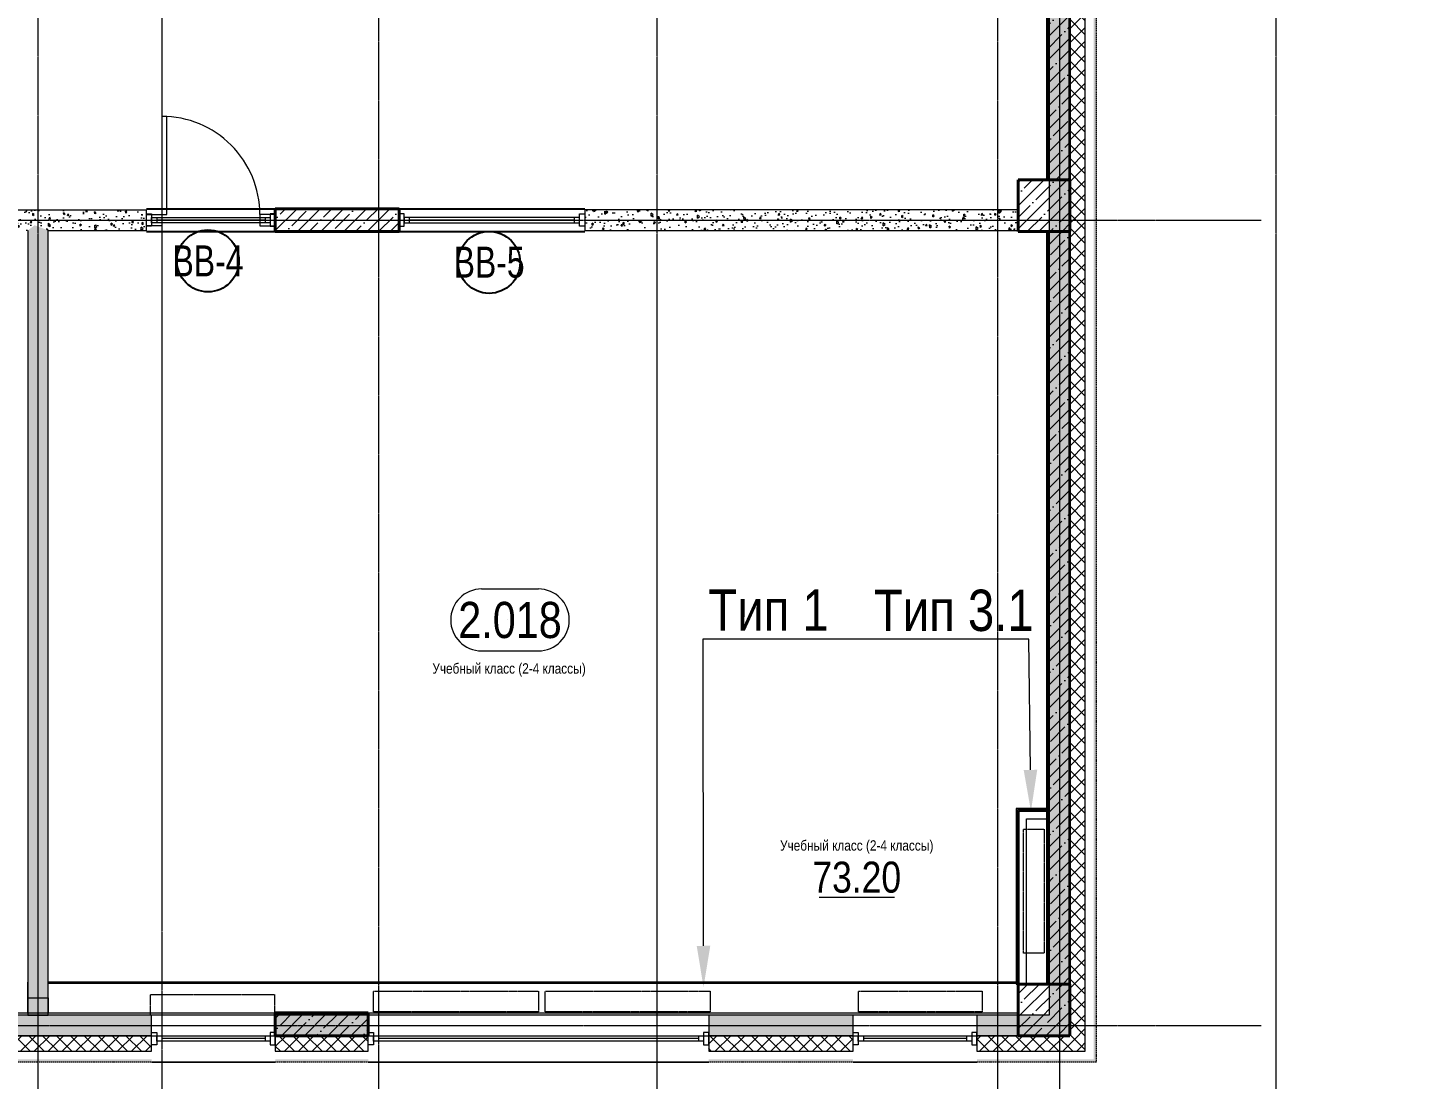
# Model space of a CAD drawing. Header units: millimetres. Extents: x -231292 to 573618, y -153144 to 564035.
# Drawn here: x 81983 to 95402, y 12708 to 22894 of the extents above; entities that cross this region are included whole.
import ezdxf
from ezdxf import colors
from ezdxf.entities.mleader import LeaderData, LeaderLine
from ezdxf.enums import TextEntityAlignment as Align
from ezdxf.math import Vec2, Vec3

# ---------------------------------------------------------------- set-up
doc = ezdxf.new("R2010")
doc.units = ezdxf.units.MM
for name, pattern in [('CENTER2', [28.575, 19.05, -3.175, 3.175, -3.175]), ('DASHED', [19.05, 12.7, -6.35]), ('HIDDEN2', [4.7625, 3.175, -1.5875])]:
    doc.linetypes.add(name, pattern=pattern)
doc.layers.get('0').update_dxf_attribs({"color": 250})
doc.layers.get('Defpoints').update_dxf_attribs({"color": 250})
for name, color, linetype, lineweight in [('A-AREA', 250, 'Continuous', 15), ('A-Wall_Материал_Газоблок_Контур', 250, 'Continuous', 0), ('АР_Area', 250, 'Continuous', 5), ('АР_Витраж', 250, 'Continuous', 13), ('АР_Витраж марка', 250, 'Continuous', 9), ('АР_Двери_витраж', 250, 'Continuous', 9), ('АР_Колонны', 250, 'Continuous', 35), ('АР_Окна', 250, 'Continuous', 5), ('АР_Отопительные приборы', 250, 'HIDDEN2', 0), ('АР_площадь пом', 250, 'Continuous', 5), ('АР_Стены ЖБ', 250, 'Continuous', 35), ('АР_Стены ПЕНОблок', 250, 'Continuous', 20), ('АР_Утеплитель', 250, 'Continuous', 0), ('АР_Штриховка', 250, 'Continuous', 0), ('Зашивка радиаторов тип 1 (фанера и МДФ)', 250, 'Continuous', 0), ('Зашивка радиаторов тип 3.1 (ГВЛВ 2 слоя_экран)', 250, 'Continuous', 0), ('КМ_Фахверки', 250, 'Continuous', 80), ('ОВ_Отопление', 250, 'Continuous', 0), ('Размеры зашивки ГКЛ', 250, 'Continuous', 0), ('РД_Оси_100', 250, 'Continuous', 0), ('РД_проем_инж перемыч_фахверк', 250, 'Continuous', 18)]:
    doc.layers.add(name, color=color, linetype=linetype, lineweight=lineweight)
doc.layers.add('АР_Делит', color=250, linetype='Continuous', lineweight=0, plot=False)
doc.layers.add('РД_Проем', color=250, linetype='Continuous', lineweight=0, plot=False)
doc.layers.add('РД_Витраж_вн', color=250, linetype='Continuous')
doc.styles.add('Arial_09', font='ARIALN.TTF', dxfattribs={"width": 0.9})
doc.styles.add('style1', font='ARIALN.TTF')
pattern_1 = [(45, (8883.4, 13229.69), (-112.2532, 112.2532), []), (45, (8995.66, 13229.69), (-112.2532, 112.2532), [198.4375, -39.6875, 0, -39.6875])]

# ---------------------------------------------------------------- blocks, each defined once
blk = doc.blocks.new('СОШ_2200_АР_ОСИ_М100_28.05.24')
at = {"layer": 'АР_Делит', "color": 5, "linetype": 'DASHED'}
blk.add_lwpolyline([(114955, 135155), (114955, -355), (93595.036, -355), (93595.036, 13855), (94145, 13855), (94145, 68320), (66055, 68320), (66055, 13857.73), (83455, 13857.73), (83455, -355), (45245, -355), (45245, 13145), (44695, 13145), (44695, 26755), (45245, 26755), (45245, 68320), (20455, 68320), (20455, 26755), (27955, 26755), (27955, 13145), (-355, 13145), (-355, 100855)], dxfattribs=at)
at = {"layer": 'РД_Оси_100', "linetype": 'CENTER2'}
for p, q in [((73200, -6155), (73200, 139938.679)), ((79200, -6155), (79200, 139938.679)), ((85200, -6155), (85200, 139938.679)), ((33000, 7800), (85055, 7800)), ((33000, 0), (85055, 0))]:
    blk.add_line(p, q, dxfattribs=at)
for points in [[(76500, 139938.679), (76500, -6155)], [(82500, 139938.679), (82500, -6155)], [(83100, 16208.195), (83100, -6155)], [(74400, 13738.107), (74400, -6155)]]:
    blk.add_lwpolyline(points, dxfattribs=at)
blk = doc.blocks.new('otv_в_стене')
at = {"linetype": 'Continuous'}
blk.add_lwpolyline([(0, -1), (0, 0), (1, 0), (1, -1)], close=True, dxfattribs=at)
blk.add_solid([(0, -1), (0, 0), (0.5, -0.5), (1, 0)], dxfattribs=at)
blk = doc.blocks.new('MOK-МаркаПом_овал_ареал')
for p, q in [((-2.75, 3), (2.75, 3)), ((-2.75, -3), (2.75, -3))]:
    blk.add_line(p, q)
for centre, radius, start, end in [((-2.75, 0), 3, 90, 270), ((2.75, 0), 3, 270, 90), ((-3.75, 0), 3.5, 0, 0.001)]:
    blk.add_arc(centre, radius, start, end)
at = {"color": 0, "style": 'style1'}
blk.add_attdef('АР-ПОМЕЩЕНИЕ:НОМЕР', text='', height=3.5, dxfattribs=at).set_placement((0, 0), align=Align.MIDDLE)
at = {"layer": 'Defpoints', "color": 2, "style": 'style1'}
blk.add_attdef('АР-ПОМЕЩЕНИЕ:НАИМЕНОВАНИЕ', text='', height=1, dxfattribs=at).set_placement((-0.09, -4.81), align=Align.MIDDLE)
blk = doc.blocks.new('MOK-МаркаПомещения1')
at = {"layer": 'A-AREA', "color": 0}
blk.add_line((-3.65, -1.94), (3.65, -1.94), dxfattribs=at)
at = {"layer": 'A-AREA', "color": 0, "style": 'style1'}
blk.add_attdef('АР-ПОМЕЩЕНИЕ:ПЛОЩАДЬ', text='', height=3, dxfattribs=at).set_placement((0, 0), align=Align.MIDDLE)
at = {"layer": 'Defpoints', "style": 'style1', "flags": 8}
blk.add_attdef('АР-ПОМЕЩЕНИЕ:НАИМЕНОВАНИЕ', text='', height=1, dxfattribs=at).set_placement((0, 2.96), align=Align.MIDDLE)
blk = doc.blocks.new('МаркаВитража1')
at = {"layer": 'Defpoints'}
blk.add_circle((0, 0), 3, dxfattribs=at)
at = {"color": 0, "linetype": 'ByBlock', "lineweight": -2, "style": 'Arial_09', "width": 0.9}
blk.add_attdef('АР-ОКНО:НАИМЕНОВАНИЕ', text='', height=3, dxfattribs=at).set_placement((0, 0), align=Align.MIDDLE)

msp = doc.modelspace()

# ---------------------------------------------------------------- hatches: boundary and pattern name
at = {"layer": 'АР_Штриховка', "linetype": 'Continuous', "lineweight": 0}
h = msp.add_hatch(dxfattribs=at)
h.set_pattern_fill('ANSI37', color=256, scale=30, angle=-360, style=0)
h.set_pattern_definition([(45, (8883.4, 13229.69), (-67.35192, 67.35192), []), (135, (8883.4, 13229.69), (-67.35192, -67.35192), [])])
h.paths.add_polyline_path([(92233.403, 26979.686), (92083.403, 26829.686), (92083.403, 13129.686), (92233.403, 12979.686)], flags=0)
h = msp.add_hatch(dxfattribs=at)
h.set_pattern_fill('_U', color=256, angle=-360, style=0, pattern_type=0)
h.set_pattern_definition([(360, (8883.4027, 13229.6861), (-2e-16, 1), [])])
h.paths.add_polyline_path([(92338.403, 27084.686), (92313.403, 27059.686), (92313.403, 12899.686), (92338.403, 12874.686)], flags=0)
h = msp.add_hatch(dxfattribs=at)
h.set_pattern_fill('AR-CONC', color=256, angle=-360, style=0)
h.set_pattern_definition([(50, (8883.4, 13229.69), (182.18467, -15.93909), [19.05, -209.55]), (355, (8883.4, 13229.69), (-35.24342, 191.05685), [15.24, -167.6406]), (100.45144, (8898.58, 13228.36), (146.94125, 175.11775), [16.19, -178.09024]), (46.1842, (8883.4, 13280.49), (271.07904, -42.0423), [28.575, -314.325]), (96.63556, (8906, 13276.98), (237.4041, 247.4261), [24.285, -267.1356]), (351.18415, (8883.4, 13280.5), (237.4041, 247.4261), [22.86, -251.4597]), (21, (8908.8, 13267.79), (151.6144, -102.2652), [19.05, -209.55]), (326, (8908.8, 13267.79), (61.80203, 184.18797), [15.24, -167.64]), (71.45144, (8921.44, 13259.26), (213.41642, 81.92277), [16.19, -178.08994]), (37.5, (8883.4, 13229.686), (3.088603, 84.55504), [0, -165.608, 0, -170.18, 0, -168.275]), (7.5, (8883.4, 13229.69), (66.81966, 100.18057), [0, -97.028, 0, -161.798, 0, -64.135]), (327.5, (8826.76, 13229.686), (135.590595, -5.728744), [0, -63.5, 0, -198.12, 0, -262.89]), (317.5, (8801.36, 13229.69), (148.12918, 25.42649), [0, -82.55, 0, -131.572, 0, -186.69])])
h.paths.add_polyline_path([(92083.403, 26829.686), (91883.403, 26629.686), (91883.403, 13329.686), (92083.403, 13129.686)], flags=0)
at = {"layer": 'АР_Штриховка', "linetype": 'Continuous', "lineweight": 5}
h = msp.add_hatch(dxfattribs=at)
h.set_pattern_fill('ANSI35', color=256, scale=25, style=0)
h.set_pattern_definition(pattern_1)
h.paths.add_polyline_path([(91863.393, 21419.686), (92083.393, 21419.686), (92083.399, 26329.686), (91863.399, 26329.686)], flags=0)
h = msp.add_hatch(dxfattribs=at)
h.set_pattern_fill('ANSI35', color=256, scale=25, angle=-360, style=0)
h.set_pattern_definition(pattern_1)
h.paths.add_polyline_path([(91583.393, 21419.828), (91583.393, 20919.828), (92083.393, 20919.828), (92083.393, 21419.828)], flags=0)
at = {"layer": 'АР_Штриховка', "linetype": 'Continuous', "lineweight": 0}
h = msp.add_hatch(dxfattribs=at)
h.set_pattern_fill('AR-CONC', color=256, angle=45, style=0)
h.set_pattern_definition([(95, (8883.4, 13229.69), (140.09465, 117.55338), [19.05, -209.55]), (40, (8883.4, 13229.69), (-160.01845, 110.17673), [15.24, -167.6406]), (145.45144, (8895.08, 13239.48), (-19.9238, 227.7301), [16.19, -178.09024]), (91.1842, (8847.48, 13265.6), (221.41024, 161.9534), [28.575, -314.325]), (141.63556, (8865.93, 13279.1), (-7.0866, 342.8268), [24.285, -267.1356]), (36.18415, (8847.48, 13265.6), (-7.0866, 342.8268), [22.86, -251.4597]), (66, (8874.42, 13274.59), (179.51998, 34.89515), [19.05, -209.55]), (11, (8874.42, 13274.59), (-86.53993, 173.9412), [15.24, -167.64]), (116.45145, (8889.38, 13277.5), (92.98005, 208.83634), [16.19, -178.08994]), (82.5, (8883.4, 13229.686), (-57.60547, 61.973414), [0, -165.608, 0, -170.18, 0, -168.275]), (52.5, (8883.4, 13229.69), (-23.58973, 118.087), [0, -97.028, 0, -161.798, 0, -64.135]), (12.5, (8843.35, 13189.634), (99.92786, 91.826196), [0, -63.5, 0, -198.12, 0, -262.89]), (2.5, (8825.39, 13171.67), (86.7639, 122.7224), [0, -82.55, 0, -131.572, 0, -186.69])])
h.paths.add_polyline_path([(81082.402, 21129.68), (81082.403, 20929.68), (81983.403, 20929.682), (82050.069, 20979.682), (81983.402, 21129.682)], flags=0)
h.paths.add_polyline_path([(81983.402, 21129.682), (82050.069, 20979.682), (82183.403, 20929.682), (83133.403, 20929.684), (83133.402, 21129.684)], flags=0)
h.paths.add_polyline_path([(84383.403, 21129.686), (84383.403, 20929.686), (84384.403, 20929.686), (84384.402, 21129.686)], flags=0)
at = {"layer": 'АР_Штриховка', "linetype": 'Continuous', "lineweight": 5}
h = msp.add_hatch(dxfattribs=at)
h.set_pattern_fill('ANSI35', color=256, scale=25, angle=-360, style=0)
h.set_pattern_definition(pattern_1)
h.paths.add_polyline_path([(84383.403, 21139.686), (84383.403, 20919.686), (85583.403, 20919.686), (85583.403, 21139.686)], flags=0)
at = {"layer": 'АР_Штриховка', "linetype": 'Continuous', "lineweight": 0}
h = msp.add_hatch(dxfattribs=at)
h.set_pattern_fill('AR-CONC', color=256, angle=45, style=0)
h.set_pattern_definition([(95, (8883.4, 13229.69), (140.09465, 117.55338), [19.05, -209.55]), (40, (8883.4, 13229.69), (-160.01845, 110.17673), [15.24, -167.6406]), (145.45144, (8895.08, 13239.48), (-19.9238, 227.7301), [16.19, -178.09024]), (91.1842, (8847.48, 13265.6), (221.41024, 161.9534), [28.575, -314.325]), (141.63556, (8865.93, 13279.1), (-7.0866, 342.8268), [24.285, -267.1356]), (36.18415, (8847.48, 13265.6), (-7.0866, 342.8268), [22.86, -251.4597]), (66, (8874.42, 13274.59), (179.51998, 34.89515), [19.05, -209.55]), (11, (8874.42, 13274.59), (-86.53993, 173.9412), [15.24, -167.64]), (116.45145, (8889.38, 13277.5), (92.98005, 208.83634), [16.19, -178.08994]), (82.5, (8883.4, 13229.686), (-57.60547, 61.973414), [0, -165.608, 0, -170.18, 0, -168.275]), (52.5, (8883.4, 13229.69), (-23.58973, 118.087), [0, -97.028, 0, -161.798, 0, -64.135]), (12.5, (8843.35, 13189.634), (99.927863, 91.826196), [0, -63.5, 0, -198.12, 0, -262.89]), (2.5, (8825.39, 13171.67), (86.7639, 122.7224), [0, -82.55, 0, -131.572, 0, -186.69])])
h.paths.add_polyline_path([(87382.403, 21129.684), (87382.403, 20929.684), (91583.403, 20929.686), (91583.403, 21129.686)], flags=0)
h = msp.add_hatch(dxfattribs=at)
h.set_pattern_fill('AR-CONC', color=256, angle=-315, style=0)
h.set_pattern_definition([(95, (8883.4, 13229.69), (140.09465, 117.55338), [19.05, -209.55]), (40, (8883.4, 13229.69), (-160.01845, 110.17673), [15.24, -167.6406]), (145.45144, (8895.08, 13239.48), (-19.9238, 227.7301), [16.19, -178.09024]), (91.1842, (8847.48, 13265.6), (221.41024, 161.9534), [28.575, -314.325]), (141.63556, (8865.93, 13279.1), (-7.0866, 342.8268), [24.285, -267.1356]), (36.18415, (8847.48, 13265.6), (-7.0866, 342.8268), [22.86, -251.4597]), (66, (8874.42, 13274.59), (179.51998, 34.89515), [19.05, -209.55]), (11, (8874.42, 13274.59), (-86.53993, 173.9412), [15.24, -167.64]), (116.45145, (8889.38, 13277.5), (92.98005, 208.83634), [16.19, -178.08994]), (82.5, (8883.4, 13229.686), (-57.60547, 61.973414), [0, -165.608, 0, -170.18, 0, -168.275]), (52.5, (8883.4, 13229.69), (-23.58973, 118.087), [0, -97.028, 0, -161.798, 0, -64.135]), (12.5, (8843.35, 13189.634), (99.92786, 91.826196), [0, -63.5, 0, -198.12, 0, -262.89]), (2.5, (8825.39, 13171.67), (86.7639, 122.7224), [0, -82.55, 0, -131.572, 0, -186.69])])
h.paths.add_polyline_path([(82183.403, 20929.682), (82050.069, 20979.682), (81983.403, 20929.682), (81983.403, 13329.686), (82183.403, 13329.686)], flags=0)
at = {"layer": 'АР_Штриховка', "linetype": 'Continuous', "lineweight": 5}
h = msp.add_hatch(dxfattribs=at)
h.set_pattern_fill('ANSI35', color=256, scale=25, style=0)
h.set_pattern_definition([(45, (8883.4, 13229.69), (-112.2532, 112.2532), []), (45, (8995.66, 13229.69), (-112.2532, 112.2532), [198.4375, -39.6875, 0, -39.6875])])
h.paths.add_polyline_path([(91863.403, 13629.686), (92083.403, 13629.686), (92083.393, 20919.828), (91863.393, 20919.828)], flags=0)
h = msp.add_hatch(dxfattribs=at)
h.set_pattern_fill('ANSI35', color=256, scale=25, angle=-360, style=0)
h.set_pattern_definition(pattern_1)
h.paths.add_polyline_path([(91583.403, 13629.686), (91583.403, 13129.686), (92083.403, 13129.686), (92083.403, 13629.686)], flags=0)
at = {"layer": 'АР_Штриховка', "linetype": 'Continuous', "lineweight": 0}
h = msp.add_hatch(dxfattribs=at)
h.set_pattern_fill('AR-CONC', color=256, angle=-360, style=0)
h.set_pattern_definition([(50, (8883.4, 13229.69), (182.18467, -15.93909), [19.05, -209.55]), (355, (8883.4, 13229.69), (-35.24342, 191.05685), [15.24, -167.6406]), (100.45144, (8898.58, 13228.36), (146.94125, 175.11775), [16.19, -178.09024]), (46.1842, (8883.4, 13280.49), (271.07904, -42.0423), [28.575, -314.325]), (96.63556, (8906, 13276.98), (237.4041, 247.4261), [24.285, -267.1356]), (351.18415, (8883.4, 13280.5), (237.4041, 247.4261), [22.86, -251.4597]), (21, (8908.8, 13267.79), (151.6144, -102.2652), [19.05, -209.55]), (326, (8908.8, 13267.79), (61.80203, 184.18797), [15.24, -167.64]), (71.45144, (8921.44, 13259.26), (213.41642, 81.92277), [16.19, -178.08994]), (37.5, (8883.4, 13229.686), (3.088603, 84.55504), [0, -165.608, 0, -170.18, 0, -168.275]), (7.5, (8883.4, 13229.69), (66.81966, 100.18057), [0, -97.028, 0, -161.798, 0, -64.135]), (327.5, (8826.76, 13229.686), (135.590595, -5.728744), [0, -63.5, 0, -198.12, 0, -262.89]), (317.5, (8801.36, 13229.69), (148.12918, 25.42649), [0, -82.55, 0, -131.572, 0, -186.69])])
h.paths.add_polyline_path([(92083.403, 13129.686), (91883.403, 13329.686), (91183.403, 13329.686), (91183.403, 13129.686)], flags=0)
h.paths.add_polyline_path([(89983.403, 13129.686), (89983.403, 13329.686), (88583.403, 13329.686), (88583.403, 13129.686)], flags=0)
h.paths.add_polyline_path([(85283.403, 13129.686), (85283.403, 13329.686), (84383.403, 13329.686), (84383.403, 13129.686)], flags=0)
h.paths.add_polyline_path([(83183.403, 13129.686), (83183.403, 13329.686), (79883.403, 13329.686), (79883.403, 13129.686)], flags=0)
h.paths.add_polyline_path([(78683.403, 13129.686), (78683.403, 13329.686), (77783.403, 13329.686), (77783.403, 13129.686)], flags=0)
h.paths.add_polyline_path([(76583.403, 13129.686), (76583.403, 13329.686), (75683.403, 13329.686), (75683.403, 13129.686)], flags=0)
h.paths.add_polyline_path([(72383.403, 13129.686), (72383.403, 13329.686), (71183.403, 13329.686), (71183.403, 13129.686)], flags=0)
h.paths.add_polyline_path([(69983.403, 13129.686), (69983.403, 13329.686), (69083.403, 13329.686), (69083.403, 13129.686)], flags=0)
h.paths.add_polyline_path([(67883.403, 13129.686), (67883.403, 13329.686), (66983.403, 13329.686), (66983.403, 13129.686)], flags=0)
h.paths.add_polyline_path([(63683.403, 13129.686), (63683.403, 13329.686), (54583.403, 13329.686), (54383.403, 13129.686)], flags=0)
at = {"layer": 'АР_Штриховка', "linetype": 'Continuous', "lineweight": 5}
h = msp.add_hatch(dxfattribs=at)
h.set_pattern_fill('ANSI35', color=256, scale=25, angle=-360, style=0)
h.set_pattern_definition(pattern_1)
h.paths.add_polyline_path([(84383.403, 13349.686), (84383.403, 13129.686), (85283.403, 13129.686), (85283.403, 13349.686)], flags=0)
at = {"layer": 'АР_Штриховка', "linetype": 'Continuous', "lineweight": 0}
h = msp.add_hatch(dxfattribs=at)
h.set_pattern_fill('ANSI37', color=256, scale=30, angle=-360, style=0)
h.set_pattern_definition([(45, (8883.4, 13229.69), (-67.35192, 67.35192), []), (135, (8883.4, 13229.69), (-67.35192, -67.35192), [])])
h.paths.add_polyline_path([(92233.403, 12979.686), (92083.403, 13129.686), (91183.403, 13129.686), (91183.403, 12979.686)], flags=0)
h.paths.add_polyline_path([(89983.403, 12979.686), (89983.403, 13129.686), (88583.403, 13129.686), (88583.403, 12979.686)], flags=0)
h.paths.add_polyline_path([(85283.403, 12979.686), (85283.403, 13129.686), (84383.403, 13129.686), (84383.403, 12979.686)], flags=0)
h.paths.add_polyline_path([(83183.403, 12979.686), (83183.403, 13129.686), (79883.403, 13129.686), (79883.403, 12979.686)], flags=0)
h.paths.add_polyline_path([(78683.403, 12979.686), (78683.403, 13129.686), (77783.403, 13129.686), (77783.403, 12979.686)], flags=0)
h.paths.add_polyline_path([(76583.403, 12979.686), (76583.403, 13129.686), (75683.403, 13129.686), (75683.403, 12979.686)], flags=0)
h.paths.add_polyline_path([(72383.403, 12979.686), (72383.403, 13129.686), (71183.403, 13129.686), (71183.403, 12979.686)], flags=0)
h.paths.add_polyline_path([(69983.403, 12979.686), (69983.403, 13129.686), (69083.403, 13129.686), (69083.403, 12979.686)], flags=0)
h.paths.add_polyline_path([(67883.403, 12979.686), (67883.403, 13129.686), (66983.403, 13129.686), (66983.403, 12979.686)], flags=0)
h.paths.add_polyline_path([(63683.403, 12979.686), (63683.403, 13129.686), (54383.403, 13129.686), (54233.403, 12979.686)], flags=0)
h = msp.add_hatch(dxfattribs=at)
h.set_pattern_fill('_U', color=256, angle=-360, style=0, pattern_type=0)
h.set_pattern_definition([(4e-15, (8883.4027, 13229.6861), (-3e-16, 1), [])])
h.paths.add_polyline_path([(92338.403, 12874.686), (92313.403, 12899.686), (91183.403, 12899.686), (91183.403, 12874.686)], flags=0)
h.paths.add_polyline_path([(89983.403, 12874.686), (89983.403, 12899.686), (88583.403, 12899.686), (88583.403, 12874.686)], flags=0)
h.paths.add_polyline_path([(85283.403, 12874.686), (85283.403, 12899.686), (84383.403, 12899.686), (84383.403, 12874.686)], flags=0)
h.paths.add_polyline_path([(83183.403, 12874.686), (83183.403, 12899.686), (79883.403, 12899.686), (79883.403, 12874.686)], flags=0)
h.paths.add_polyline_path([(78683.403, 12874.686), (78683.403, 12899.686), (77783.403, 12899.686), (77783.403, 12874.686)], flags=0)
h.paths.add_polyline_path([(76583.403, 12874.686), (76583.403, 12899.686), (75683.403, 12899.686), (75683.403, 12874.686)], flags=0)
h.paths.add_polyline_path([(72383.403, 12874.686), (72383.403, 12899.686), (71183.403, 12899.686), (71183.403, 12874.686)], flags=0)
h.paths.add_polyline_path([(69983.403, 12874.686), (69983.403, 12899.686), (69083.403, 12899.686), (69083.403, 12874.686)], flags=0)
h.paths.add_polyline_path([(67883.403, 12874.686), (67883.403, 12899.686), (66983.403, 12899.686), (66983.403, 12874.686)], flags=0)
h.paths.add_polyline_path([(63683.403, 12874.686), (63683.403, 12899.686), (54153.403, 12899.686), (54128.403, 12874.686)], flags=0)

# ---------------------------------------------------------------- linework, layer by layer
at = {"layer": 'A-Wall_Материал_Газоблок_Контур', "linetype": 'Continuous', "lineweight": 0}
for p, q in [((84383.403, 13329.686), (83183.403, 13329.686)), ((88583.403, 13329.686), (85283.403, 13329.686)), ((91183.403, 13329.686), (89983.403, 13329.686)), ((83183.403, 12874.686), (84383.403, 12874.686)), ((85283.403, 12874.686), (88583.403, 12874.686)), ((89983.403, 12874.686), (91183.403, 12874.686))]:
    msp.add_line(p, q, dxfattribs=at)
at = {"layer": 'АР_Витраж', "linetype": 'Continuous', "lineweight": 5}
for p, q in [((84383.402, 21139.686), (83133.402, 21139.684)), ((87382.403, 21139.684), (85582.403, 21139.682)), ((84383.403, 20919.686), (83133.403, 20919.684)), ((87382.403, 20919.684), (85582.403, 20919.682))]:
    msp.add_line(p, q, dxfattribs=at)
at = {"layer": 'АР_Витраж', "linetype": 'Continuous', "lineweight": 13}
for p, q in [((83233.402, 21054.684), (83233.403, 21004.684)), ((84283.403, 21029.686), (83233.403, 21029.684)), ((84283.402, 21054.686), (84283.403, 21004.686)), ((85682.403, 21004.682), (85682.403, 21054.682)), ((87282.403, 21029.683), (85682.403, 21029.682)), ((87282.403, 21004.683), (87282.403, 21054.683))]:
    msp.add_line(p, q, dxfattribs=at)
for points in [[(83183.403, 20969.684), (83133.403, 20969.684), (83133.402, 21089.684), (83183.402, 21089.684)], [(84333.403, 20969.686), (84383.403, 20969.686), (84383.402, 21089.686), (84333.402, 21089.686)], [(85632.403, 21089.682), (85582.403, 21089.682), (85582.403, 20969.682), (85632.403, 20969.682)], [(87332.403, 21089.683), (87382.403, 21089.684), (87382.403, 20969.684), (87332.403, 20969.683)], [(84333.402, 21054.686), (84333.403, 21004.686), (83183.403, 21004.684), (83183.402, 21054.684)], [(87332.403, 21004.683), (87332.403, 21054.683), (85632.403, 21054.682), (85632.403, 21004.682)]]:
    msp.add_lwpolyline(points, close=True, dxfattribs=at)
at = {"layer": 'АР_Двери_витраж', "linetype": 'Continuous', "lineweight": 9}
for points in [[(83283.403, 21084.684), (83333.403, 21084.684), (83333.401, 22034.684), (83283.401, 22034.684)], [(83283.403, 20974.684), (83133.403, 20974.684), (83133.403, 21084.684), (83283.403, 21084.684)], [(84233.403, 20974.686), (84383.403, 20974.686), (84383.403, 21084.686), (84233.403, 21084.686)]]:
    msp.add_lwpolyline(points, close=True, dxfattribs=at)
msp.add_arc((83283.403, 21084.684), 950, 0.0001055, 90.0001055, dxfattribs=at)
at = {"layer": 'АР_Колонны', "linetype": 'HIDDEN2', "lineweight": 25}
for p, q in [((91583.393, 21419.828), (92083.393, 21419.828)), ((91583.393, 20919.828), (91583.393, 21419.828)), ((92083.393, 21419.828), (92083.393, 20919.828)), ((84383.403, 21139.686), (85583.403, 21139.686)), ((84383.403, 20919.686), (84383.403, 21139.686)), ((85583.403, 21139.686), (85583.403, 20919.686)), ((85583.403, 20919.686), (84383.403, 20919.686)), ((92083.393, 20919.828), (91583.393, 20919.828)), ((91583.403, 13629.686), (92083.403, 13629.686)), ((91583.403, 13129.686), (91583.403, 13629.686)), ((92083.403, 13629.686), (92083.403, 13129.686)), ((84383.403, 13349.686), (85283.403, 13349.686)), ((84383.403, 13129.686), (84383.403, 13349.686)), ((85283.403, 13349.686), (85283.403, 13129.686)), ((85283.403, 13129.686), (84383.403, 13129.686)), ((92083.403, 13129.686), (91583.403, 13129.686))]:
    msp.add_line(p, q, dxfattribs=at)
at = {"layer": 'АР_Колонны', "linetype": 'Continuous', "lineweight": 35}
for p, q in [((91583.393, 20919.828), (91583.393, 21419.828)), ((91583.393, 21419.828), (92083.393, 21419.828)), ((92083.393, 20919.828), (92083.393, 21419.828)), ((84383.403, 20919.686), (84383.403, 21139.686)), ((84383.403, 21139.686), (85583.403, 21139.686)), ((85583.403, 20919.686), (85583.403, 21139.686)), ((84383.403, 20919.686), (85583.403, 20919.686)), ((91583.393, 20919.828), (92083.393, 20919.828)), ((91583.403, 13629.686), (91583.403, 13129.686)), ((91583.403, 13629.686), (92083.403, 13629.686)), ((91583.403, 13629.686), (91583.403, 13129.686)), ((92083.403, 13129.686), (92083.403, 13629.686)), ((92083.403, 13129.686), (92083.403, 13629.686)), ((84383.403, 13129.686), (84383.403, 13349.686)), ((84383.403, 13349.686), (85283.403, 13349.686)), ((85283.403, 13129.686), (85283.403, 13349.686)), ((84383.403, 13129.686), (85283.403, 13129.686)), ((91583.403, 13129.686), (92083.403, 13129.686))]:
    msp.add_line(p, q, dxfattribs=at)
at = {"layer": 'АР_Окна', "linetype": 'Continuous', "lineweight": 5}
for p, q in [((84383.403, 13329.686), (83183.403, 13329.686)), ((88583.403, 13329.686), (85283.403, 13329.686)), ((91183.403, 13329.686), (89983.403, 13329.686)), ((83283.403, 13127.186), (83283.403, 13077.186)), ((84283.403, 13102.186), (83283.403, 13102.186)), ((84283.403, 13127.186), (84283.403, 13077.186)), ((85383.403, 13127.186), (85383.403, 13077.186)), ((88483.403, 13102.186), (85383.403, 13102.186)), ((88483.403, 13127.186), (88483.403, 13077.186)), ((90083.403, 13127.186), (90083.403, 13077.186)), ((91083.403, 13102.186), (90083.403, 13102.186)), ((91083.403, 13127.186), (91083.403, 13077.186)), ((84383.403, 12874.686), (83183.403, 12874.686)), ((88583.403, 12874.686), (85283.403, 12874.686)), ((91183.403, 12874.686), (89983.403, 12874.686))]:
    msp.add_line(p, q, dxfattribs=at)
for points in [[(83233.403, 13042.186), (83183.403, 13042.186), (83183.403, 13162.186), (83233.403, 13162.186)], [(84333.403, 13042.186), (84383.403, 13042.186), (84383.403, 13162.186), (84333.403, 13162.186)], [(85333.403, 13042.186), (85283.403, 13042.186), (85283.403, 13162.186), (85333.403, 13162.186)], [(88533.403, 13042.186), (88583.403, 13042.186), (88583.403, 13162.186), (88533.403, 13162.186)], [(90033.403, 13042.186), (89983.403, 13042.186), (89983.403, 13162.186), (90033.403, 13162.186)], [(91133.403, 13042.186), (91183.403, 13042.186), (91183.403, 13162.186), (91133.403, 13162.186)], [(84333.403, 13127.186), (84333.403, 13077.186), (83233.403, 13077.186), (83233.403, 13127.186)], [(88533.403, 13127.186), (88533.403, 13077.186), (85333.403, 13077.186), (85333.403, 13127.186)], [(91133.403, 13127.186), (91133.403, 13077.186), (90033.403, 13077.186), (90033.403, 13127.186)]]:
    msp.add_lwpolyline(points, close=True, dxfattribs=at)
at = {"layer": 'АР_Отопительные приборы'}
for points in [[(91633.403, 15129.686), (91833.403, 15129.686), (91833.403, 13929.686), (91633.403, 13929.686)], [(85333.403, 13559.686), (86933.403, 13559.686), (86933.403, 13359.686), (85333.403, 13359.686)], [(86998.635, 13559.686), (88598.635, 13559.686), (88598.635, 13359.686), (86998.635, 13359.686)], [(90033.966, 13559.686), (91233.966, 13559.686), (91233.966, 13359.686), (90033.966, 13359.686)], [(83174.412, 13528.709), (84374.412, 13528.709), (84374.412, 13328.709), (83174.412, 13328.709)]]:
    msp.add_lwpolyline(points, close=True, dxfattribs=at)
at = {"layer": 'АР_Стены ЖБ', "linetype": 'Continuous', "lineweight": 35}
for p, q in [((91863.399, 26329.686), (91863.393, 21419.686)), ((92083.393, 21419.686), (92083.399, 26329.686)), ((91863.393, 21419.686), (92083.393, 21419.686)), ((92083.393, 20919.828), (91863.393, 20919.828)), ((91863.393, 20919.828), (91863.403, 13629.686)), ((92083.403, 13629.686), (92083.393, 20919.828)), ((91863.403, 13629.686), (92083.403, 13629.686))]:
    msp.add_line(p, q, dxfattribs=at)
at = {"layer": 'АР_Стены ЖБ', "linetype": 'Continuous', "lineweight": 40}
for p, q in [((91583.393, 21419.828), (91583.393, 20919.828)), ((92083.393, 21419.828), (91583.393, 21419.828)), ((92083.393, 20919.828), (92083.393, 21419.828)), ((84383.403, 21139.686), (84383.403, 20919.686)), ((85583.403, 21139.686), (84383.403, 21139.686)), ((85583.403, 20919.686), (85583.403, 21139.686)), ((84383.403, 20919.686), (85583.403, 20919.686)), ((91583.393, 20919.828), (92083.393, 20919.828)), ((91583.403, 13629.686), (91583.403, 13129.686)), ((92083.403, 13629.686), (91583.403, 13629.686)), ((92083.403, 13129.686), (92083.403, 13629.686)), ((84383.403, 13349.686), (84383.403, 13129.686)), ((85283.403, 13349.686), (84383.403, 13349.686)), ((85283.403, 13129.686), (85283.403, 13349.686)), ((84383.403, 13129.686), (85283.403, 13129.686)), ((91583.403, 13129.686), (92083.403, 13129.686))]:
    msp.add_line(p, q, dxfattribs=at)
at = {"layer": 'АР_Стены ПЕНОблок', "linetype": 'Continuous', "lineweight": 20}
for p, q in [((92083.403, 13129.686), (92083.403, 26829.686)), ((91883.403, 26629.686), (91883.403, 13329.686)), ((81082.402, 21129.68), (83133.402, 21129.684)), ((83133.403, 20929.684), (83133.402, 21129.684)), ((84383.403, 21129.686), (84383.403, 20929.686)), ((84384.402, 21129.686), (84383.403, 21129.686)), ((84384.403, 20929.686), (84384.402, 21129.686)), ((91583.403, 21129.686), (87382.403, 21129.684)), ((87382.403, 21129.684), (87382.403, 20929.684)), ((91583.403, 20929.686), (91583.403, 21129.686)), ((81983.403, 20929.682), (81983.403, 13329.686)), ((82183.403, 20929.682), (83133.403, 20929.684)), ((82183.403, 13329.686), (82183.403, 20929.682)), ((84383.403, 20929.686), (84384.403, 20929.686)), ((87382.403, 20929.684), (91583.403, 20929.686)), ((83183.403, 13329.686), (79883.403, 13329.686)), ((81983.403, 13329.686), (82183.403, 13329.686)), ((83183.403, 13129.686), (83183.403, 13329.686)), ((85283.403, 13329.686), (84383.403, 13329.686)), ((84383.403, 13329.686), (84383.403, 13129.686)), ((85283.403, 13129.686), (85283.403, 13329.686)), ((89983.403, 13329.686), (88583.403, 13329.686)), ((88583.403, 13329.686), (88583.403, 13129.686)), ((89983.403, 13129.686), (89983.403, 13329.686)), ((91883.403, 13329.686), (91183.403, 13329.686)), ((91183.403, 13329.686), (91183.403, 13129.686)), ((79883.403, 13129.686), (83183.403, 13129.686)), ((84383.403, 13129.686), (85283.403, 13129.686)), ((88583.403, 13129.686), (89983.403, 13129.686)), ((91183.403, 13129.686), (92083.403, 13129.686))]:
    msp.add_line(p, q, dxfattribs=at)
at = {"layer": 'АР_Утеплитель', "linetype": 'Continuous', "lineweight": 0}
for p, q in [((92233.403, 12979.686), (92233.403, 26979.686)), ((92083.403, 26829.686), (92083.403, 13129.686)), ((83183.403, 13129.686), (79883.403, 13129.686)), ((83183.403, 12979.686), (83183.403, 13129.686)), ((85283.403, 13129.686), (84383.403, 13129.686)), ((84383.403, 13129.686), (84383.403, 12979.686)), ((85283.403, 12979.686), (85283.403, 13129.686)), ((89983.403, 13129.686), (88583.403, 13129.686)), ((88583.403, 13129.686), (88583.403, 12979.686)), ((89983.403, 12979.686), (89983.403, 13129.686)), ((92083.403, 13129.686), (91183.403, 13129.686)), ((91183.403, 13129.686), (91183.403, 12979.686)), ((79883.403, 12979.686), (83183.403, 12979.686)), ((84383.403, 12979.686), (85283.403, 12979.686)), ((88583.403, 12979.686), (89983.403, 12979.686)), ((91183.403, 12979.686), (92233.403, 12979.686))]:
    msp.add_line(p, q, dxfattribs=at)
at = {"layer": 'Зашивка радиаторов тип 1 (фанера и МДФ)', "linetype": 'Continuous', "lineweight": 0}
for p, q in [((81983.403, 13349.686), (81983.403, 13649.686)), ((82183.403, 13349.686), (82183.403, 13649.686)), ((91583.403, 13649.686), (82183.403, 13649.686)), ((91583.403, 13637.186), (82183.403, 13637.186)), ((82183.403, 13637.186), (91583.403, 13637.186)), ((91583.403, 13637.186), (91583.403, 13649.686)), ((91583.403, 13349.686), (91583.403, 13637.186)), ((72283.403, 13349.686), (81983.403, 13349.686)), ((82183.403, 13349.686), (91583.403, 13349.686))]:
    msp.add_line(p, q, dxfattribs=at)
at = {"layer": 'Зашивка радиаторов тип 3.1 (ГВЛВ 2 слоя_экран)', "linetype": 'Continuous', "lineweight": 0}
for p, q in [((91863.4, 15329.686), (91563.4, 15329.686)), ((91563.4, 15329.686), (91563.4, 13629.686)), ((91575.9, 15317.186), (91863.4, 15317.186)), ((91863.4, 15317.186), (91575.9, 15317.186)), ((91575.9, 13629.686), (91575.9, 15317.186)), ((91575.9, 15317.186), (91575.9, 13629.686)), ((91588.4, 15304.686), (91863.4, 15304.686)), ((91863.4, 15304.686), (91588.4, 15304.686)), ((91588.4, 13629.686), (91588.4, 15304.686)), ((91588.4, 15304.686), (91588.4, 13629.686)), ((91863.4, 15229.686), (91863.4, 15329.686)), ((91663.4, 15229.686), (91863.4, 15229.686)), ((91663.4, 13629.686), (91663.4, 15229.686)), ((91563.4, 13629.686), (91575.9, 13629.686)), ((91575.9, 13629.686), (91663.4, 13629.686))]:
    msp.add_line(p, q, dxfattribs=at)
at = {"layer": 'КМ_Фахверки', "lineweight": 5}
msp.add_lwpolyline([(79583.403, 81804.686), (103283.403, 81804.103), (103283.403, 13129.686), (123583.403, 13129.686), (123583.371, 148129.686), (81883.406, 148129.686), (81883.406, 142129.686), (46283.403, 142129.686), (46283.403, 113829.686), (8783.403, 113829.686), (8783.403, 26629.686), (36583.403, 26629.686), (36583.403, 39729.686), (29083.403, 39729.686), (29083.403, 81804.686), (54383.403, 81804.686), (54383.403, 13129.686), (92083.403, 13129.686), (92083.403, 26829.686), (74683.402, 26829.694), (74683.401, 81804.686), (79584.99, 81804.686)], dxfattribs=at)
at = {"layer": 'РД_Витраж_вн', "linetype": 'Continuous', "lineweight": -3}
for p, q in [((83133.403, 21139.684), (84383.403, 21139.686)), ((85582.403, 21139.682), (87382.403, 21139.684)), ((83133.403, 20919.684), (84383.403, 20919.686)), ((85582.403, 20919.682), (87382.403, 20919.684))]:
    msp.add_line(p, q, dxfattribs=at)
at = {"layer": 'РД_Проем', "linetype": 'Continuous', "lineweight": 0}
for p, q in [((83133.402, 21139.684), (84383.402, 21139.686)), ((85582.403, 21139.682), (87382.403, 21139.684)), ((83133.403, 20919.684), (84383.403, 20919.686)), ((85582.403, 20919.682), (87382.403, 20919.684))]:
    msp.add_line(p, q, dxfattribs=at)
at = {"layer": 'РД_проем_инж перемыч_фахверк', "linetype": 'Continuous', "lineweight": 18}
for p, q in [((84384.402, 21139.686), (83134.402, 21139.684)), ((87382.403, 21139.684), (85582.403, 21139.682)), ((84384.403, 20919.686), (83134.403, 20919.684)), ((87382.403, 20919.684), (85582.403, 20919.682))]:
    msp.add_line(p, q, dxfattribs=at)

# ---------------------------------------------------------------- block references
at = {"layer": 'АР_Area', "linetype": 'Continuous', "lineweight": 5, "xscale": 100, "yscale": 100, "zscale": 100}
msp.add_blockref('MOK-МаркаПом_овал_ареал', (86657.681, 17157.017), dxfattribs=at).add_auto_attribs({'АР-ПОМЕЩЕНИЕ:НОМЕР': '2.018', 'АР-ПОМЕЩЕНИЕ:НАИМЕНОВАНИЕ': 'Учебный класс (2-4 классы)'})
at = {"layer": 'АР_Витраж марка', "linetype": 'Continuous', "lineweight": 9, "xscale": 100, "yscale": 100, "zscale": 100}
for p, values in [((83730.677, 20634.765), {'АР-ОКНО:НАИМЕНОВАНИЕ': 'ВВ-4'}), ((86455.379, 20620.447), {'АР-ОКНО:НАИМЕНОВАНИЕ': 'ВВ-5'})]:
    msp.add_blockref('МаркаВитража1', p, dxfattribs=at).add_auto_attribs(values)
at = {"layer": 'АР_площадь пом', "linetype": 'Continuous', "lineweight": 5}
ref = msp.add_blockref('MOK-МаркаПомещения1', (90018.109, 14665.983), dxfattribs=dict(at, xscale=100, yscale=100, zscale=100))
ref.add_attrib('АР-ПОМЕЩЕНИЕ:НАИМЕНОВАНИЕ', 'Учебный класс (2-4 классы)', dxfattribs={"layer": 'Defpoints', "height": 100, "style": 'style1'}).set_placement((90018.109, 14961.546), align=Align.MIDDLE)
ref.add_attrib('АР-ПОМЕЩЕНИЕ:ПЛОЩАДЬ', '73.20', dxfattribs={"layer": 'A-AREA', "color": 0, "height": 300, "style": 'style1'}).set_placement((90018.109, 14665.983), align=Align.MIDDLE)
at = {"layer": 'ОВ_Отопление', "xscale": 200, "yscale": 150}
msp.add_blockref('otv_в_стене', (81983.403, 13497.68), dxfattribs=at)
at = {"layer": 'РД_Оси_100'}
msp.add_blockref('СОШ_2200_АР_ОСИ_М100_28.05.24', (8883.403, 13229.686), dxfattribs=at)

# ---------------------------------------------------------------- leaders
at = {"layer": 'Размеры зашивки ГКЛ'}
ml = msp.add_multileader_mtext('Standard', dxfattribs=at)
ml.set_content('\\pxsm1;Тип 1 ', color=(0, 0, 138), style='style1')
ml.set_leader_properties(color=256, linetype='ByLayer', lineweight=9)
ml.build(insert=Vec2(0, 0))
ml.multileader.update_dxf_attribs({"has_dogleg": 0, "text_left_attachment_type": 6, "text_right_attachment_type": 6, "text_bottom_attachment_type": 10, "dogleg_length": 25, "arrow_head_size": 400})
ctx = ml.context
ctx.base_point, ctx.char_height, ctx.arrow_head_size, ctx.landing_gap_size, ctx.plane_origin = Vec3(88529.868, 16973.147), 400, 400, 50, Vec3(81670.68, 22596.772)
ctx.left_attachment, ctx.right_attachment, ctx.top_attachment = 6, 6, 10
notes = []
notes.append((ctx, [(0, (1, 1, 0), (88504.868, 16973.147), (1, 0), 25, [(1, [(88533.286, 13600.294)], 0, [])])]))
ctx.mtext.insert, ctx.mtext.width, ctx.mtext.defined_height, ctx.mtext.line_spacing_factor, ctx.mtext.flow_direction = Vec3(88579.868, 17453.147), 1668.44707, 600, 0.3, 5
ml = msp.add_multileader_mtext('Standard', dxfattribs=at)
ml.set_content('\\pxsm1;Тип 3.1 ', color=(0, 0, 138), style='style1')
ml.set_leader_properties(color=256, linetype='ByLayer', lineweight=9)
ml.build(insert=Vec2(0, 0))
ml.multileader.update_dxf_attribs({"has_dogleg": 0, "text_left_attachment_type": 6, "text_right_attachment_type": 6, "text_bottom_attachment_type": 10, "dogleg_length": 25, "arrow_head_size": 400})
ctx = ml.context
ctx.base_point, ctx.char_height, ctx.arrow_head_size, ctx.landing_gap_size, ctx.plane_origin = Vec3(90134.101, 16970.275), 400, 400, 50, Vec3(83274.913, 28155.117)
ctx.left_attachment, ctx.right_attachment, ctx.top_attachment = 6, 6, 10
notes.append((ctx, [(1, (1, 1, 0), (91711.761, 16970.275), (-1, 0), 25, [(1, [(91706.403, 15304.686)], 0, [])])]))
ctx.mtext.insert, ctx.mtext.width, ctx.mtext.defined_height, ctx.mtext.line_spacing_factor, ctx.mtext.flow_direction = Vec3(90184.101, 17450.275), 1668.44707, 600, 0.3, 5
for ctx, leaders in notes:
    for number, flags, end, landing, length, lines in leaders:
        leader = LeaderData()
        leader.index, (leader.has_last_leader_line, leader.has_dogleg_vector, leader.attachment_direction) = number, flags
        leader.last_leader_point, leader.dogleg_vector, leader.dogleg_length = Vec3(end), Vec3(landing), length
        for number, points, colour, breaks in lines:
            line = LeaderLine()
            line.index, line.vertices, line.color, line.breaks = number, Vec3.list(points), colors.encode_raw_color(colour), breaks
            leader.lines.append(line)
        ctx.leaders.append(leader)

doc.saveas('drawing.dxf')
